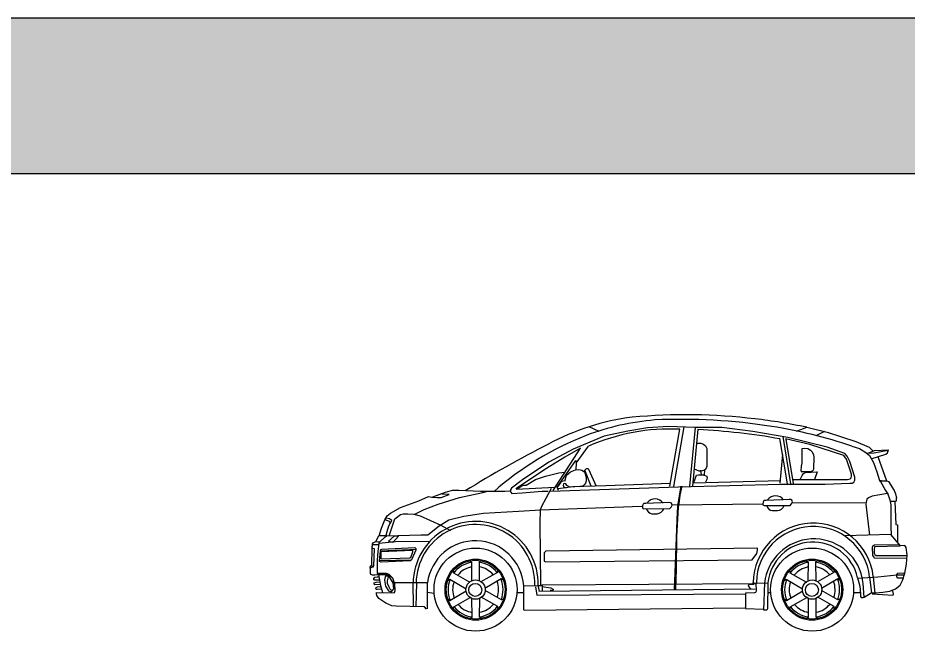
# Model space of a CAD drawing. Header units: millimetres. Extents: x 116290 to 180258, y 22146 to 121276.
# Drawn here: x 158887 to 164889, y 55841 to 59973 of the extents above; entities that cross this region are included whole.
import ezdxf

# ---------------------------------------------------------------- set-up
doc = ezdxf.new("R2010")
doc.units = ezdxf.units.MM
doc.layers.add('www.cad-blocks.net', color=7, linetype='Continuous')

# ---------------------------------------------------------------- blocks, each defined once
blk = doc.blocks.new('A$C5B044925')
for p, q in [((1476, 1378.2), (1544.7, 1348)), ((1739.8, 1348.5), (1580.7, 1314.7)), ((1871.8, 1368.8), (1739.8, 1348.5)), ((2013.9, 1379), (1871.8, 1368.8)), ((2189.9, 1372.2), (2013.9, 1379)), ((2023.3, 975.8), (2090.3, 1360.2)), ((2049.2, 973.7), (2120.5, 1377.5)), ((2157.3, 975.8), (2196.2, 1373.2)), ((2178.9, 978), (2213.5, 1360.2)), ((2372.7, 1372.2), (2189.9, 1372.2)), ((2582.5, 1345.2), (2372.7, 1372.2)), ((2819.4, 1304.6), (2582.5, 1345.2)), ((2877.6, 1348.5), (2946.2, 1373.7)), ((2946.2, 1373.7), (3083.4, 1341.2)), ((3009.4, 1317.8), (3069, 1346.7)), ((3083.4, 1341.2), (3276.6, 1278.1)), ((1580.7, 1314.7), (1370.9, 1226.8)), ((2204.3, 1267.2), (2232.5, 1267.2)), ((2232.5, 1267.2), (2249.8, 1259.4)), ((2815.2, 993), (2765.4, 1297.5)), ((2784.9, 1310.4), (2836.8, 993)), ((2966.5, 1256.5), (2802.2, 1295.3)), ((2804.3, 1293.2), (2854.1, 995.2)), ((3083.4, 1240.4), (2819.4, 1304.6)), ((3276.6, 1278.1), (3366.9, 1240.3)), ((1370.9, 1226.8), (1208.4, 1138.9)), ((1236.3, 947.7), (1420.1, 1232.8)), ((1420.1, 1232.8), (1314.2, 1172.3)), ((1392, 1131.3), (1474.1, 1245.8)), ((2249.8, 1259.4), (2262.4, 1248.4)), ((2262.4, 1248.4), (2271.8, 1231.2)), ((2271.8, 1231.2), (2271.8, 1108.8)), ((2914.1, 1132.3), (2915.7, 1229.6)), ((2915.7, 1229.6), (2928.2, 1232.7)), ((2928.2, 1232.7), (2953.3, 1229.6)), ((2953.3, 1229.6), (2970.6, 1218.6)), ((3195.6, 1183), (2966.5, 1256.5)), ((2970.6, 1218.6), (2981.6, 1207.6)), ((2981.6, 1207.6), (2991, 1187.2)), ((3201.9, 1196.4), (3083.4, 1240.4)), ((3249.3, 1247.1), (3301.9, 1231.2)), ((3301.9, 1231.2), (3343.4, 1204.2)), ((3343.4, 1204.2), (3368.7, 1182.5)), ((3354.2, 1197), (3403, 1216.8)), ((3366.9, 1240.3), (3381.3, 1225.8)), ((3381.3, 1225.8), (3392.1, 1215)), ((3495.1, 1216.8), (3399.4, 1198.8)), ((3403, 1216.8), (3495.1, 1222.2)), ((3478.8, 1193.4), (3491.5, 1202.4)), ((3491.5, 1202.4), (3495.1, 1216.8)), ((3495.1, 1222.2), (3493.3, 1211.4)), ((1314.2, 1172.3), (1190.9, 1096.7)), ((1264.4, 969.3), (1389.8, 1150.7)), ((1389.8, 1150.7), (1392, 1131.3)), ((2767.6, 997.3), (2784.9, 1189.5)), ((2991, 1187.2), (2994.2, 1171.6)), ((2994.2, 1171.6), (2992.6, 1093.1)), ((3212.9, 1159.3), (3195.6, 1183)), ((3218.8, 1179.5), (3201.9, 1196.4)), ((3247.5, 1057.8), (3212.9, 1159.3)), ((3235.7, 1142.3), (3218.8, 1179.5)), ((3269.6, 1037.5), (3235.7, 1142.3)), ((3399.4, 1198.8), (3354.2, 1197)), ((3368.7, 1182.5), (3395.8, 1135.6)), ((3381.3, 1160.9), (3478.8, 1193.4)), ((3424.6, 1177.1), (3484.2, 1013)), ((1208.4, 1138.9), (1029.1, 1020.6)), ((1190.9, 1096.7), (1039.6, 995.3)), ((1352.9, 1074.1), (1386.5, 1087.5)), ((1386.5, 1087.5), (1405.5, 1089.7)), ((1391, 1132.2), (1388.7, 1089.7)), ((1405.5, 1089.7), (1420.1, 1087.5)), ((1420.1, 1087.5), (1429, 1085.3)), ((1429, 1085.3), (1440.2, 1078.5)), ((1449.4, 1085.1), (1457.9, 1093.7)), ((1492.2, 976.8), (1449.4, 1085.1)), ((1457.9, 1093.7), (1463.6, 1096.6)), ((1463.6, 1096.6), (1469.4, 1096.6)), ((1469.4, 1096.6), (1475.1, 1090.9)), ((1475.1, 1090.9), (1526.5, 976.8)), ((2220, 1079), (2188.6, 1091.6)), ((2237.2, 1053.9), (2232.5, 1083.7)), ((2251.4, 1082.1), (2234.1, 1079)), ((2262.4, 1090), (2251.4, 1082.1)), ((2256.1, 1086.9), (2254.5, 1050.8)), ((2271.8, 1108.8), (2262.4, 1090)), ((2907.8, 1080.6), (2910.9, 1112)), ((2915.7, 1071.2), (2907.8, 1080.6)), ((2910.9, 1112), (2914.1, 1132.3)), ((2989.5, 1085.3), (2981.6, 1079)), ((2992.6, 1093.1), (2989.5, 1085.3)), ((3395.8, 1135.6), (3419.2, 1072.5)), ((1029.1, 1020.6), (954.6, 963.2)), ((1054.7, 984.5), (1117.4, 1021.2)), ((1117.4, 1021.2), (1184.4, 1044.9)), ((1184.4, 1044.9), (1275.2, 1066.5)), ((1275.2, 1066.5), (1314.2, 1070.8)), ((1316, 1011.4), (1327.2, 1051.7)), ((1327.2, 1051.7), (1352.9, 1074.1)), ((1440.2, 1078.5), (1447, 1069.6)), ((1447, 1069.6), (1451.4, 1059.5)), ((1451.4, 1059.5), (1457, 1045)), ((1457, 1045), (1459.3, 1028.2)), ((1459.3, 1028.2), (1459.3, 1010.3)), ((2185.4, 1000.6), (2202.7, 1050.8)), ((2202.7, 1050.8), (2215.2, 1053.9)), ((2215.2, 1053.9), (2240.4, 1053.9)), ((2234.1, 1079), (2220, 1079)), ((2254.5, 1050.8), (2237.2, 1053.9)), ((2240.4, 1053.9), (2260.8, 1049.2)), ((2260.8, 1049.2), (2270.2, 1046.1)), ((2271.8, 1021), (2262.4, 1003.7)), ((2270.2, 1046.1), (2274.9, 1035.1)), ((2274.9, 1035.1), (2271.8, 1021)), ((2851.9, 1021.1), (3221.6, 1021.1)), ((2901.5, 1021), (2915.7, 1049.2)), ((2947.1, 1072.7), (2914.1, 1072.7)), ((2915.7, 1049.2), (2925.1, 1061.8)), ((2925.1, 1061.8), (2937.6, 1068)), ((2937.6, 1068), (3016.2, 1072.7)), ((2965.9, 1074.3), (2947.1, 1072.7)), ((2981.6, 1079), (2965.9, 1074.3)), ((3016.2, 1072.7), (2997.3, 1022.5)), ((3221.6, 1021.1), (3238.9, 1025.4)), ((3238.9, 1025.4), (3245.4, 1031.9)), ((3245.4, 1031.9), (3247.5, 1047)), ((3247.5, 1047), (3247.5, 1057.8)), ((3269.6, 1017.2), (3269.6, 1037.5)), ((3419.2, 1072.5), (3435.5, 1014.8)), ((954.6, 963.2), (947.8, 953)), ((1039.6, 995.3), (985.6, 958.5)), ((987.7, 956.4), (1247.1, 969.3)), ((994.2, 958.5), (1033.1, 984.5)), ((1033.1, 984.5), (1048.3, 984.5)), ((1048.3, 984.5), (1054.7, 984.5)), ((1215.2, 942.9), (2081.6, 973.3)), ((1273.1, 947.7), (1264.4, 969.3)), ((1289.1, 1004.7), (1266.7, 973.4)), ((1270.9, 960.7), (1368.2, 973.7)), ((1294.7, 1008.1), (1289.1, 1004.7)), ((1314.8, 1013.7), (1294.7, 1008.1)), ((1305.9, 993.5), (1304.8, 984.6)), ((1304.8, 984.6), (1311.5, 968.9)), ((1314.8, 995.8), (1305.9, 993.5)), ((1311.5, 968.9), (1324.9, 965.6)), ((1322.7, 992.4), (1314.8, 995.8)), ((1329.4, 982.4), (1322.7, 992.4)), ((1348.4, 970.1), (1329.4, 982.4)), ((1415.6, 974.5), (1348.4, 970.1)), ((1368.2, 973.7), (1590.9, 982.3)), ((1434.6, 976.8), (1415.6, 974.5)), ((1439.1, 979), (1434.6, 976.8)), ((1448.1, 989.1), (1439.1, 979)), ((1453.7, 998), (1448.1, 989.1)), ((1459.3, 1010.3), (1453.7, 998)), ((1590.9, 982.3), (2027.6, 997.4)), ((2096.2, 977.3), (2075.9, 857.9)), ((2081.6, 973.3), (2768.7, 990.2)), ((2103, 977.3), (2089.4, 916.5)), ((2183.2, 999.6), (2769.1, 1014.7)), ((2768.7, 990.2), (3069.9, 990.2)), ((3069.9, 990.2), (3235.7, 997)), ((3235.7, 997), (3252.7, 997)), ((3252.7, 997), (3262.8, 1003.7)), ((3262.8, 1003.7), (3269.6, 1017.2)), ((3435.5, 1014.8), (3446.3, 1007.6)), ((3446.9, 1013.1), (3441.2, 1013.1)), ((3441.2, 1013.1), (3476.5, 946.8)), ((3446.9, 1013.1), (3472.3, 1013.1)), ((3472.3, 1013.1), (3486.4, 1013.1)), ((3486.4, 1013.1), (3496.3, 1007.5)), ((3496.3, 1007.5), (3534.5, 948.2)), ((331, 879), (395.9, 907.5)), ((395.9, 907.5), (418, 903.6)), ((418, 903.6), (455.6, 899.7)), ((425.7, 904.9), (511.4, 936)), ((481.5, 899.7), (534.7, 920.4)), ((534.7, 920.4), (485.4, 923)), ((511.4, 936), (558.1, 948.9)), ((558.1, 948.9), (599.6, 948.9)), ((599.6, 948.9), (747.5, 943.8)), ((604.8, 899.7), (761.8, 933.4)), ((747.5, 943.8), (909.7, 942.5)), ((761.8, 933.4), (795.5, 943.8)), ((909.7, 942.5), (943.4, 946.3)), ((943.4, 946.3), (958.9, 926.9)), ((947.8, 953), (947.8, 946.2)), ((958.9, 926.9), (1026.4, 932.1)), ((1026.4, 932.1), (1161.3, 942.5)), ((1161.3, 942.5), (1202.8, 942.5)), ((1223.6, 960.1), (1187.7, 894.2)), ((2089.4, 916.5), (2082.7, 857.9)), ((3386.1, 910), (3363.4, 898.7)), ((3490.7, 928.4), (3386.1, 910)), ((3476.5, 946.8), (3492.1, 924.2)), ((3489.3, 929.8), (3506.2, 884.6)), ((3534.5, 948.2), (3544.4, 924.2)), ((3544.4, 924.2), (3550.1, 895.9)), ((207.8, 832.3), (331, 879)), ((366.1, 820.7), (462.1, 855.6)), ((455.6, 899.7), (481.5, 899.7)), ((462.1, 855.6), (604.8, 899.7)), ((1157.7, 840.4), (1149.7, 818.4)), ((1149.8, 817.8), (1834.6, 841.3)), ((1187.7, 894.2), (1157.7, 840.4)), ((1839.8, 847.3), (1839, 837.7)), ((1843.7, 856), (1839.8, 847.3)), ((1847.7, 859.2), (1843.7, 856)), ((1860.5, 860), (1847.7, 859.2)), ((2015.9, 866.4), (1860.5, 860)), ((2027.1, 865.6), (2015.9, 866.4)), ((2033.5, 862.4), (2027.1, 865.6)), ((2032.7, 836.1), (2038.2, 849.7)), ((2038.2, 849.7), (2033.5, 862.4)), ((2038.1, 850.2), (2647.4, 858.4)), ((2075.9, 857.9), (2071.4, 806.1)), ((2082.7, 857.9), (2078.2, 835.3)), ((2651.2, 868), (2650.4, 858.5)), ((2650.4, 858.5), (2650.4, 850.5)), ((2650.4, 850.5), (2658.4, 845.7)), ((2655.2, 876.8), (2651.2, 868)), ((2659.2, 879.9), (2655.2, 876.8)), ((2672, 880.7), (2659.2, 879.9)), ((2659.2, 845.7), (2834.6, 847.3)), ((2827.4, 887.1), (2672, 880.7)), ((2838.6, 886.3), (2827.4, 887.1)), ((2834.6, 847.3), (2844.1, 856.9)), ((2844.9, 883.1), (2838.6, 886.3)), ((2844.1, 856.9), (2849.7, 870.4)), ((2849.7, 870.4), (2844.9, 883.1)), ((2846.2, 864.9), (3340.6, 866.6)), ((3346.5, 869.1), (3345, 855)), ((3345, 855), (3369.1, 647.3)), ((3350.7, 888.9), (3346.5, 869.1)), ((3363.4, 898.7), (3350.7, 888.9)), ((3506.2, 884.6), (3511.9, 852.1)), ((3509.1, 876.1), (3540.2, 876.1)), ((3511.9, 852.1), (3511.9, 701)), ((3538.8, 873.3), (3547.2, 718)), ((3540.2, 876.1), (3550.1, 877.6)), ((3550.1, 877.6), (3551.5, 884.6)), ((3551.5, 884.6), (3551.5, 897.3)), ((118.3, 777.9), (139, 796)), ((139, 796), (207.8, 832.3)), ((170.2, 755.9), (206.5, 787)), ((206.5, 787), (226, 790.8)), ((226, 790.8), (255.8, 789.5)), ((255.8, 789.5), (297.3, 788.3)), ((297.3, 788.3), (338.8, 776.6)), ((303.8, 788.3), (366.1, 820.7)), ((633.3, 774), (766.9, 794.7)), ((766.9, 794.7), (1001.8, 807.7)), ((1001.8, 807.7), (1153.5, 818.1)), ((1149.7, 818.4), (1145.7, 726.6)), ((1839, 837.7), (1839, 829.8)), ((1839, 829.8), (1846.9, 825)), ((1847.7, 825), (2023.1, 826.6)), ((1901.9, 791.5), (1937, 791.5)), ((2023.1, 826.6), (2032.7, 836.1)), ((2071.4, 806.1), (2053.3, 276.6)), ((2078.2, 835.3), (2066.9, 637.1)), ((2713.4, 812.3), (2748.5, 812.3)), ((78.1, 695), (101.4, 750.7)), ((101.4, 750.7), (118.3, 777.9)), ((101.4, 752), (131.3, 740.3)), ((107.9, 763.6), (132.6, 759.7)), ((145.5, 739), (127.4, 706.6)), ((131.3, 643.1), (170.2, 755.9)), ((131.3, 740.3), (136.4, 732.5)), ((132.6, 759.7), (139, 754.6)), ((136.4, 732.5), (136.4, 726.1)), ((139, 754.6), (146.8, 749.4)), ((146.8, 749.4), (145.5, 739)), ((338.8, 776.6), (480.2, 713.1)), ((468.6, 710.5), (532.1, 749.4)), ((532.1, 749.4), (633.3, 774)), ((1145.7, 726.6), (1151.7, 311.5)), ((62.5, 641.8), (78.1, 695)), ((114.4, 670.3), (109.2, 644.4)), ((127.4, 706.6), (114.4, 670.3)), ((392, 649.6), (468.6, 710.5)), ((480.2, 713.1), (545.1, 678.1)), ((3511.9, 701), (3514.7, 648.8)), ((3547.2, 718), (3557.1, 716.5)), ((3557.1, 716.5), (3557.1, 599.3)), ((23.4, 595.7), (36.3, 601.8)), ((36.3, 601.8), (58, 604.4)), ((59.9, 639.2), (39.1, 602.9)), ((58, 604.4), (62.3, 596.6)), ((172.6, 601.7), (62.1, 590.4)), ((114.4, 641.8), (62.5, 641.8)), ((62.5, 596.5), (104, 636.6)), ((104, 636.6), (113.1, 641.8)), ((113.1, 641.8), (344, 648.3)), ((126.1, 606.8), (165, 640.5)), ((137.7, 601.6), (126.1, 606.8)), ((155.9, 597.8), (137.7, 601.6)), ((194.8, 640.5), (155.9, 597.8)), ((165, 640.5), (188.3, 643.1)), ((402.6, 603.9), (172.6, 601.7)), ((188.3, 643.1), (192.2, 640.5)), ((192.2, 640.5), (193.5, 637.9)), ((344, 648.3), (392, 649.6)), ((2066.9, 637.1), (2064.6, 416.3)), ((3512.6, 652.1), (3202.9, 642.6)), ((3577.2, 574.3), (3512.6, 652.1)), ((14.7, 562.9), (11.2, 438.4)), ((18.2, 584.5), (13.8, 568.1)), ((13.8, 568.1), (13.8, 562.9)), ((13.8, 562.9), (19, 558.6)), ((18.2, 582.8), (19, 588.8)), ((59.7, 582.8), (18.2, 582.8)), ((19, 588.8), (23.4, 595.7)), ((19, 558.6), (29.4, 556.8)), ((29.4, 554.2), (24.2, 439.3)), ((29.4, 556.8), (29.4, 554.2)), ((61.8, 591), (53.9, 536.1)), ((62.3, 596.6), (62.3, 588.8)), ((66.5, 474.9), (72.7, 542.3)), ((72.7, 542.3), (74.3, 550.2)), ((74.3, 550.2), (80.6, 553.3)), ((74.3, 542.3), (314.6, 553.3)), ((77.5, 536.1), (287.9, 545.5)), ((80.6, 553.3), (303.6, 562.7)), ((311.4, 545.5), (281.6, 481.2)), ((287.9, 545.5), (287.9, 531.4)), ((303.6, 562.7), (311.4, 556.5)), ((311.4, 556.5), (311.4, 545.5)), ((2615, 558.2), (1187.2, 537.9)), ((2610.5, 524.4), (2615, 544.7)), ((2615, 544.7), (2615, 558.2)), ((3388.9, 566.7), (3391.8, 575.3)), ((3391.8, 509.4), (3388.9, 566.7)), ((3391.8, 575.3), (3403.3, 581)), ((3403.3, 568.1), (3400.4, 549.5)), ((3400.4, 549.5), (3400.4, 526.6)), ((3403.3, 581), (3569.5, 583.9)), ((3575.2, 573.8), (3403.3, 568.1)), ((3607.6, 576.1), (3577.2, 574.3)), ((3617.1, 564.8), (3607.6, 576.1)), ((3622.8, 515.4), (3617.1, 564.8)), ((53.9, 536.1), (50.8, 478)), ((68, 476.5), (281.6, 481.2)), ((75.9, 485.9), (75.9, 536.1)), ((269, 492.1), (75.9, 485.9)), ((273.7, 493.7), (269, 492.1)), ((281.6, 481.2), (272.2, 473.3)), ((287.9, 531.4), (273.7, 493.7)), ((1187.2, 537.9), (1175.9, 528.9)), ((1175.9, 528.9), (1175.9, 472.6)), ((1187.2, 468.1), (2578.9, 481.6)), ((2578.9, 481.6), (2610.5, 524.4)), ((3397.5, 500.9), (3391.8, 509.4)), ((3406.1, 492.3), (3397.5, 500.9)), ((3400.4, 526.6), (3406.1, 516.6)), ((3406.1, 516.6), (3413.3, 510.9)), ((3621.1, 489.4), (3406.1, 492.3)), ((3413.3, 510.9), (3622.5, 510.9)), ((3619, 450.9), (3622.8, 515.4)), ((2.6, 436.7), (0, 428.1)), ((0, 428.1), (1.7, 417.7)), ((10.4, 439.3), (2.6, 436.7)), ((6.1, 426.3), (3.5, 417.7)), ((14.7, 428.1), (6.1, 426.3)), ((11.2, 438.4), (25.1, 438.4)), ((22.5, 430.6), (14.7, 428.1)), ((24.2, 439.3), (22.5, 430.6)), ((50.8, 478), (49.2, 393.3)), ((66.5, 468.6), (66.5, 474.9)), ((77.5, 465.5), (66.5, 468.6)), ((272.2, 473.3), (77.5, 465.5)), ((676.2, 472.2), (686.5, 465.7)), ((686.5, 465.7), (685.5, 338.1)), ((747.2, 472.2), (736.9, 465.7)), ((736.9, 465.7), (737.8, 338.1)), ((1175.9, 472.6), (1187.2, 468.1)), ((2945, 472.2), (2955.2, 465.7)), ((2955.2, 465.7), (2954.3, 338.1)), ((3015.9, 472.2), (3005.7, 465.7)), ((3005.7, 465.7), (3006.6, 338.1)), ((3607.6, 390.2), (3619, 450.9)), ((3.5, 417.7), (1.7, 391.7)), ((1.7, 391.7), (5.2, 383.1)), ((5.2, 383.1), (15.6, 380.5)), ((15.6, 380.5), (34.6, 380.5)), ((26.8, 353.3), (33.5, 364)), ((33.5, 364), (51, 365.4)), ((34.6, 380.5), (56.2, 382.2)), ((49.2, 393.3), (53.9, 382.4)), ((51, 365.4), (61.8, 365.4)), ((114, 387.7), (53.1, 387.7)), ((53.9, 382.4), (58.6, 380.8)), ((58.6, 382.4), (72.7, 308.6)), ((58.6, 380.8), (118.3, 380.8)), ((103.5, 366.7), (100.5, 343.1)), ((106.4, 369.6), (103.5, 366.7)), ((120.4, 370.4), (106.4, 369.6)), ((132, 380.9), (114, 387.7)), ((124.9, 365.9), (117.5, 340.2)), ((118.3, 380.8), (126.1, 379.2)), ((122.6, 369.6), (119, 370.4)), ((130.8, 367.4), (122.6, 369.6)), ((126.1, 379.2), (140.3, 371.4)), ((158, 325.5), (130.8, 367.4)), ((154.6, 356.1), (132, 380.9)), ((140.3, 371.4), (152.8, 357.3)), ((563.8, 405.3), (564.3, 393.1)), ((564.3, 393.1), (675.3, 330.1)), ((860.8, 396.2), (749.8, 333.2)), ((861.3, 408.3), (860.8, 396.2)), ((2064.6, 416.3), (2060.1, 281.1)), ((2832.6, 405.3), (2833.1, 393.1)), ((2833.1, 393.1), (2944.1, 330.1)), ((3129.6, 396.2), (3018.6, 333.2)), ((3130.1, 408.3), (3129.6, 396.2)), ((3290.3, 357.9), (3425.2, 365.5)), ((3326.4, 321.9), (3318.8, 361.7)), ((3370.1, 365.5), (3381.5, 255.4)), ((3394.8, 367.4), (3404.3, 253.5)), ((3425.2, 365.5), (3554.4, 380.7)), ((3552.3, 380.6), (3602.4, 380.6)), ((3553.7, 383.5), (3560.9, 390.6)), ((3553.7, 366.3), (3553.7, 383.5)), ((3560.9, 357.7), (3553.7, 366.3)), ((3560.9, 390.6), (3599.6, 392.1)), ((3592.4, 340.8), (3607.6, 390.2)), ((3599.6, 392.1), (3608.2, 389.2)), ((28.1, 346.5), (26.8, 353.3)), ((34.9, 343.8), (28.1, 346.5)), ((30.8, 326.3), (43, 330.4)), ((30.8, 315.6), (30.8, 326.3)), ((34.9, 312.9), (30.8, 315.6)), ((63.2, 343.8), (34.9, 343.8)), ((68.6, 314.2), (34.9, 312.9)), ((43, 330.4), (65.9, 331.7)), ((52.4, 298.1), (74, 300.8)), ((72.7, 308.6), (86.9, 260)), ((100.5, 343.1), (106.4, 303.4)), ((106.4, 303.4), (127.1, 272.4)), ((117.5, 340.2), (118.2, 322.5)), ((118.2, 322.5), (129.3, 298.2)), ((168.1, 315.6), (154.6, 356.1)), ((161.7, 285.7), (158, 325.5)), ((391.4, 324.6), (165.9, 324.6)), ((170.4, 275.1), (168.1, 315.6)), ((289.9, 326.9), (292.1, 169.2)), ((314.7, 324.6), (310.2, 164.7)), ((387.4, 331), (387.4, 151.4)), ((528.3, 343.8), (539.1, 349.4)), ((539.1, 349.4), (649.2, 284.8)), ((886.1, 352.5), (776, 287.9)), ((896.8, 346.9), (886.1, 352.5)), ((1036, 306.3), (1036, 142.6)), ((1042.1, 305.7), (1136.7, 308.3)), ((1134.2, 310.8), (1141.8, 270)), ((1136.7, 308.3), (1162.3, 308.3)), ((1159.6, 311.8), (2602, 321.9)), ((1159.6, 301.6), (1220.8, 291.4)), ((1162.2, 306.7), (1162.2, 268.5)), ((2556.2, 314.3), (2551.1, 304.1)), ((2551.1, 304.1), (2566.4, 286.3)), ((2589.3, 314.3), (2556.2, 314.3)), ((2579.8, 325.7), (2684.3, 323.8)), ((2602.6, 323.8), (2604.5, 270.6)), ((2655.8, 141.6), (2663.4, 325.7)), ((2684.3, 325.7), (2682.4, 151.1)), ((2797.1, 343.8), (2807.9, 349.4)), ((2807.9, 349.4), (2917.9, 284.8)), ((3154.8, 352.5), (3044.8, 287.9)), ((3165.6, 346.9), (3154.8, 352.5)), ((3288.4, 359.8), (3303.6, 302.9)), ((3303.6, 302.9), (3307.4, 251.7)), ((3334, 228.9), (3326.4, 321.9)), ((3544.9, 285.8), (3575.3, 310.5)), ((3601, 357.7), (3560.9, 357.7)), ((3575.3, 310.5), (3592.4, 340.8)), ((41.6, 286), (43, 294)), ((43, 280.6), (41.6, 286)), ((43, 294), (52.4, 298.1)), ((52.4, 280.6), (43, 280.6)), ((46.3, 261.5), (165.9, 259.3)), ((46.3, 252.5), (46.3, 261.5)), ((48.6, 241.3), (46.3, 252.5)), ((62.1, 221), (48.6, 241.3)), ((80.7, 283.3), (52.4, 280.6)), ((127.1, 272.4), (136.6, 268)), ((129.3, 298.2), (135.9, 285.7)), ((135.9, 285.7), (141.8, 278.3)), ((136.6, 268), (145.5, 267.3)), ((141.8, 278.3), (152.1, 273.9)), ((145.5, 267.3), (151.4, 271)), ((151.4, 271), (161.7, 285.7)), ((165.9, 261.5), (170.4, 275.1)), ((387.4, 262.3), (435, 257)), ((540.8, 207.4), (650.9, 272)), ((887.8, 210.4), (777.8, 275)), ((991.9, 260.6), (1036, 260.6)), ((1116.3, 298.1), (1126.5, 241.9)), ((1126.5, 241.9), (2535.2, 252.1)), ((1139.3, 270), (2599.2, 285.3)), ((1236.1, 276.1), (1215.7, 273.6)), ((1220.8, 291.4), (1236.1, 283.8)), ((1236.1, 283.8), (1236.1, 276.1)), ((2593.1, 257.3), (2532.3, 255.4)), ((2532.3, 255.4), (2532.3, 153)), ((2600.7, 261.1), (2593.1, 257.3)), ((2604.5, 270.6), (2600.7, 261.1)), ((2686.2, 261.1), (2705.2, 261.1)), ((2809.6, 207.4), (2919.7, 272)), ((3156.6, 210.4), (3046.5, 275)), ((3261.8, 261.1), (3307.4, 261.1)), ((3307.4, 251.7), (3307.4, 240.3)), ((3307.4, 240.3), (3307.4, 234.6)), ((3334, 228.9), (3379.6, 257.3)), ((3379.6, 257.3), (3410, 257.3)), ((3387.5, 251.8), (3526.5, 243.2)), ((3410, 257.3), (3459.4, 263)), ((3459.4, 263), (3506.9, 270.6)), ((3506.9, 270.6), (3544.9, 285.8)), ((3527.9, 263.3), (3522.2, 276.1)), ((3526.5, 243.2), (3530.8, 246.1)), ((3530.8, 246.1), (3527.9, 263.3)), ((109.5, 189.5), (62.1, 221)), ((147.8, 171.4), (109.5, 189.5)), ((530.1, 213), (540.8, 207.4)), ((566.1, 163.7), (677.1, 226.7)), ((690, 94.2), (689.1, 221.8)), ((740.4, 94.2), (741.4, 221.8)), ((862.6, 166.7), (751.6, 229.7)), ((898.6, 216), (887.8, 210.4)), ((2798.8, 213), (2809.6, 207.4)), ((2834.8, 163.7), (2945.8, 226.7)), ((2958.8, 94.2), (2957.8, 221.8)), ((3009.2, 94.2), (3010.1, 221.8)), ((3131.4, 166.7), (3020.4, 229.7)), ((3167.4, 216), (3156.6, 210.4)), ((3307.4, 234.6), (3313.1, 227)), ((3313.1, 227), (3326.4, 227)), ((3326.4, 227), (3334, 228.9)), ((177.1, 169.2), (147.8, 171.4)), ((368.8, 164.7), (177.1, 169.2)), ((382.3, 148.9), (368.8, 164.7)), ((565.6, 151.5), (566.1, 163.7)), ((863.1, 154.6), (862.6, 166.7)), ((1042.1, 142.3), (2527.6, 157.6)), ((2532.3, 153), (2655.8, 147.3)), ((2667.2, 141.6), (2655.8, 141.6)), ((2676.7, 141.6), (2667.2, 141.6)), ((2682.4, 151.1), (2676.7, 141.6)), ((2834.3, 151.5), (2834.8, 163.7)), ((3131.9, 154.6), (3131.4, 166.7)), ((679.7, 87.6), (690, 94.2)), ((750.7, 87.6), (740.4, 94.2)), ((2948.5, 87.6), (2958.8, 94.2)), ((3019.5, 87.6), (3009.2, 94.2))]:
    blk.add_line(p, q)
for centre, radius in [((713.5, 279.9), 279.9), ((2982.2, 279.9), 279.9), ((713.5, 279.9), 206), ((2982.2, 279.9), 206), ((713.5, 279.9), 198.9), ((2982.2, 279.9), 198.9), ((713.5, 279.9), 65.1), ((711.7, 278.2), 44), ((2982.2, 279.9), 65.1), ((2980.5, 278.2), 44)]:
    blk.add_circle(centre, radius)
for centre, radius, start, end in [((1964, -139.7), 1592.8, 96.99533, 118.49692), ((2132.1, -2430.5), 3888.6, 83.13515, 95.34384), ((2059.8, -262.4), 1690.9, 94.65567, 110.81664), ((2098.6, -2516), 3942.9, 81.062, 92.55827), ((2097, -2760.4), 4220.5, 78.39304, 83.19767), ((2025.3, -5.5), 1367.2, 87.2744, 113.77176), ((2015.4, -2856.2), 4218.7, 79.75928, 87.32916), ((2199.3, -1874.3), 3293.3, 71.40803, 81.05859), ((2209.2, -617.4), 2075.8, 111.18948, 131.41065), ((4903.6, -5965.4), 8117.7, 117.11295, 121.65402), ((2735.2, 845.2), 66.7, 34.73943, 143.57741), ((1923.7, 824.4), 66.7, 34.73943, 143.57741), ((2719.2, 854.7), 42.8, 193.17918, 262.21107), ((2743.2, 867), 55, 275.49422, 337.21292), ((1907.7, 833.9), 42.8, 193.17918, 262.21107), ((1931.7, 846.3), 55, 275.49422, 337.21292), ((713.9, 317.4), 421.8, 358.84075, 179.3231), ((2991.4, 322.1), 405.9, 6.40573, 179.23224), ((712.7, 318.5), 400.4, 358.62505, 179.11823), ((2989.5, 322.1), 383.1, 6.50807, 179.18191), ((712.5, 283), 326.1, 4.09867, 172.4809), ((2994.1, 287.1), 334.6, 12.55524, 173.70593), ((2989.1, 294.4), 306.4, 12.32004, 174.15209), ((713.5, 279.9), 185.5, 98.36873, 142.73115), ((713.5, 279.9), 154.9, 100.12315, 141.20009), ((713.5, 279.9), 185.5, 38.36873, 82.73115), ((713.5, 279.9), 154.9, 40.12315, 81.20009), ((2982.2, 279.9), 185.5, 98.36873, 142.73115), ((2982.2, 279.9), 154.9, 100.12315, 141.20009), ((2982.2, 279.9), 185.5, 38.36873, 82.73115), ((2982.2, 279.9), 154.9, 40.12315, 81.20009), ((713.5, 279.9), 185.5, 158.36873, 202.73115), ((713.5, 279.9), 154.9, 160.12315, 201.20009), ((713.5, 279.9), 154.9, 340.12315, 21.20009), ((713.5, 279.9), 185.5, 338.36873, 22.73115), ((2982.2, 279.9), 185.5, 158.36873, 202.73115), ((2982.2, 279.9), 154.9, 160.12315, 201.20009), ((2982.2, 279.9), 154.9, 340.12315, 21.20009), ((2982.2, 279.9), 185.5, 338.36873, 22.73115), ((713.5, 279.9), 154.9, 220.12315, 261.20009), ((713.5, 279.9), 154.9, 280.12315, 321.20009), ((2982.2, 279.9), 154.9, 220.12315, 261.20009), ((2982.2, 279.9), 154.9, 280.12315, 321.20009), ((713.5, 279.9), 185.5, 218.36873, 262.73115), ((713.5, 279.9), 185.5, 278.36873, 322.73115), ((2982.2, 279.9), 185.5, 218.36873, 262.73115), ((2982.2, 279.9), 185.5, 278.36873, 322.73115)]:
    blk.add_arc(centre, radius, start, end)
blk = doc.blocks.new('FORMAT')
at = {"true_color": 0x546d8e}
h = blk.add_hatch(color=155, dxfattribs=at)
h.set_gradient(color1=(68, 68, 68), color2=(84, 109, 142), tint=1)
h.paths.add_polyline_path([(120018.9, 59973.1), (120018.9, 58925.2), (180258.2, 58925.2), (180258.2, 59973.1)])
at = {"color": 155, "true_color": 0x546d8e}
for p, q in [((120018.9, 59973.1), (180258.2, 59973.1)), ((120018.9, 58925.2), (180258.2, 58925.2))]:
    blk.add_line(p, q, dxfattribs=at)

msp = doc.modelspace()

# ---------------------------------------------------------------- block references
msp.add_blockref('A$C5B044925', (161259.4, 55841.3))
at = {"layer": 'www.cad-blocks.net'}
msp.add_blockref('FORMAT', (0, 0), dxfattribs=at)

doc.saveas('drawing.dxf')
